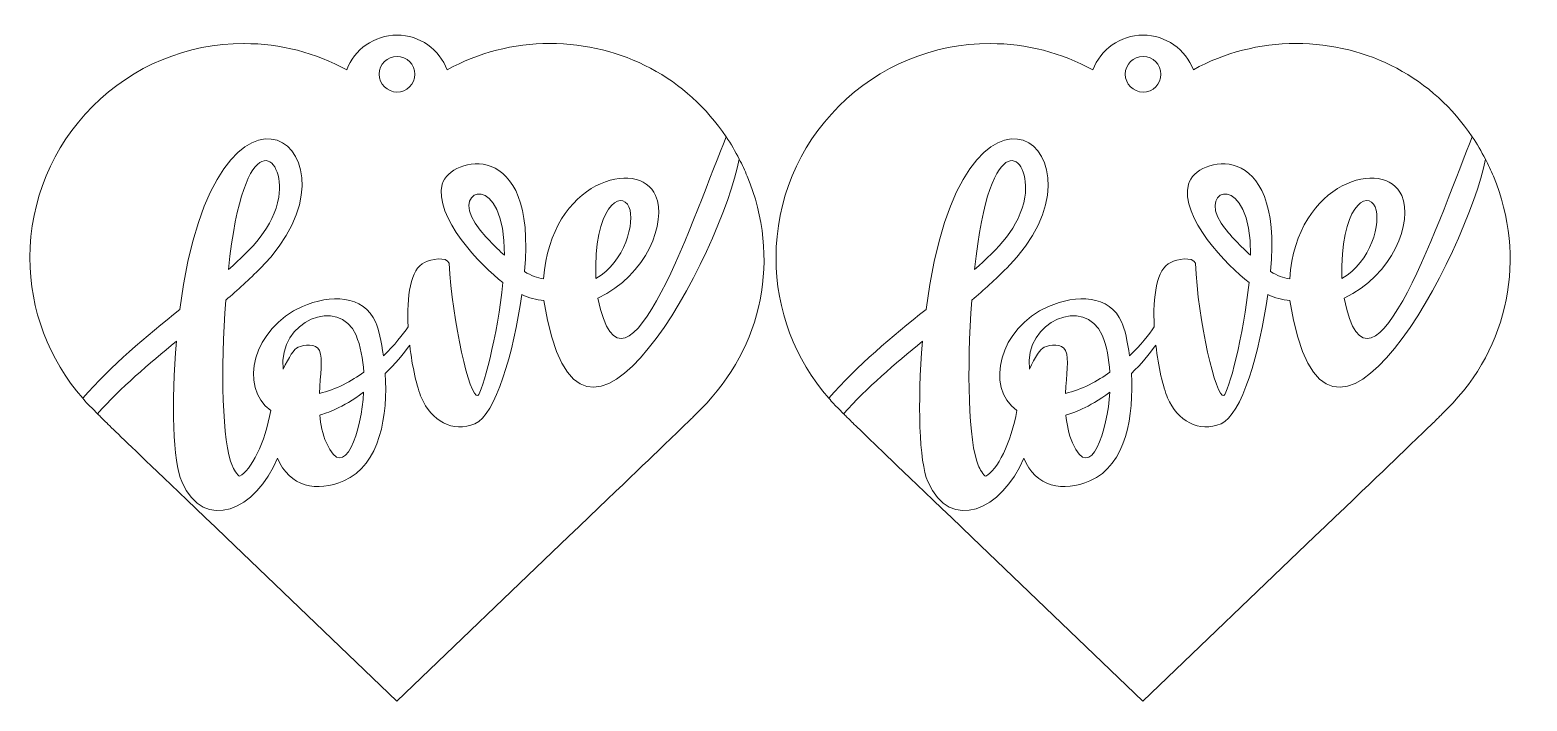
# Model space of a CAD drawing. Header units: inches. Extents: x 8.59 to 12.6, y -6.41 to -4.62.
import ezdxf

# ---------------------------------------------------------------- set-up
doc = ezdxf.new("R2010")
doc.units = ezdxf.units.IN
doc.header["$MEASUREMENT"] = 0
doc.layers.add('_U+0421_U+043B_U+043E_U+0439 1', color=7, linetype='Continuous')

# ---------------------------------------------------------------- blocks, each defined once
blk = doc.blocks.new('block 2')
at = {"layer": '_U+0421_U+043B_U+043E_U+0439 1', "color": 242, "lineweight": 18, "true_color": 0xc1272d}
for points, knots in [([(10.5106, -5.0106), (10.504, -4.9949), (10.4969, -4.9796), (10.4892, -4.9647), (10.4787, -4.944), (10.4669, -4.9242), (10.4542, -4.9053), (10.3494, -4.749), (10.1772, -4.6558), (9.9825, -4.6558), (9.885, -4.6558), (9.7914, -4.6801), (9.7082, -4.7258), (9.6874, -4.6717), (9.635, -4.6332), (9.5738, -4.6332), (9.5124, -4.6332), (9.46, -4.6718), (9.4393, -4.7261), (9.3561, -4.6804), (9.2625, -4.656), (9.165, -4.6558), (9.165, -4.6558), (9.1644, -4.6558), (9.1644, -4.6558), (9.0118, -4.6558), (8.8682, -4.7154), (8.76, -4.8236), (8.6518, -4.9317), (8.5922, -5.0753), (8.5922, -5.2282), (8.5922, -5.3679), (8.6421, -5.5), (8.7333, -5.6043), (8.7418, -5.614), (8.7507, -5.6235), (8.76, -5.6328), (8.76, -5.6328), (8.7728, -5.6456), (8.7728, -5.6456), (8.7728, -5.6456), (8.774, -5.6468), (8.774, -5.6468), (8.8003, -5.6733), (8.8003, -5.6733), (9.1169, -5.9767), (9.1169, -5.9767), (9.5735, -6.4138), (9.5735, -6.4138), (9.5735, -6.4138), (10.0326, -5.974), (10.0326, -5.974), (10.3467, -5.6733), (10.3467, -5.6733), (10.3731, -5.6468), (10.3731, -5.6468), (10.3869, -5.6328), (10.3869, -5.6328), (10.5533, -5.4665), (10.6007, -5.2281), (10.5106, -5.0106)], [0, 0, 0, 0, 1, 1, 1, 2, 2, 2, 3, 3, 3, 4, 4, 4, 5, 5, 5, 6, 6, 6, 7, 7, 7, 8, 8, 8, 9, 9, 9, 10, 10, 10, 11, 11, 11, 12, 12, 12, 13, 13, 13, 14, 14, 14, 15, 15, 15, 16, 16, 16, 17, 17, 17, 18, 18, 18, 19, 19, 19, 20, 20, 20, 20]), ([(9.574, -4.6901), (9.6004, -4.6903), (9.6217, -4.7117), (9.6217, -4.7379), (9.6215, -4.7643), (9.6001, -4.7856), (9.5738, -4.7856), (9.5475, -4.7854), (9.5261, -4.764), (9.5263, -4.7378), (9.5263, -4.7114), (9.5476, -4.6901), (9.574, -4.6901)], [0, 0, 0, 0, 1, 1, 1, 2, 2, 2, 3, 3, 3, 4, 4, 4, 4])]:
    blk.add_open_spline(points, degree=3, knots=knots, dxfattribs=at)
blk = doc.blocks.new('block 3')
at = {"layer": '_U+0421_U+043B_U+043E_U+0439 1', "color": 7, "lineweight": 18, "true_color": 0xffffff}
for points, knots in [([(10.4542, -4.9053), (10.3786, -5.0871), (10.1814, -5.6867), (10.1114, -5.3365), (10.2419, -5.2749), (10.2963, -5.1331), (10.2654, -5.0619), (10.2214, -4.9601), (9.9839, -5.0218), (9.966, -5.285), (9.9488, -5.2818), (9.9333, -5.2767), (9.9147, -5.2654), (9.9501, -4.901), (9.7153, -4.9583), (9.695, -5.0315), (9.6708, -5.1188), (9.8001, -5.2508), (9.8571, -5.2949), (9.8435, -5.4353), (9.8013, -5.5914), (9.7899, -5.5964), (9.7683, -5.6057), (9.7208, -5.3962), (9.7138, -5.2433), (9.7053, -5.2237), (9.6651, -5.2332), (9.6476, -5.2408), (9.6093, -5.2574), (9.5996, -5.3332), (9.6038, -5.4129), (9.5892, -5.434), (9.5675, -5.4622), (9.5376, -5.4911), (9.5324, -5.4518), (9.5246, -5.4187), (9.5169, -5.4013), (9.4849, -5.3268), (9.395, -5.3267), (9.3207, -5.3589), (9.1888, -5.416), (9.1503, -5.5743), (9.2361, -5.6369), (9.2222, -5.7217), (9.1824, -5.7994), (9.1529, -5.8121), (9.1485, -5.814), (9.1354, -5.7897), (9.1336, -5.7854), (9.1062, -5.7224), (9.1022, -5.5272), (9.1157, -5.3422), (9.1479, -5.3143), (9.1793, -5.286), (9.209, -5.2562), (9.52, -4.9451), (9.0882, -4.6194), (8.9933, -5.3667), (8.9021, -5.439), (8.8101, -5.5165), (8.7333, -5.6043), (8.7418, -5.614), (8.7507, -5.6235), (8.76, -5.6328), (8.76, -5.6328), (8.7728, -5.6456), (8.7728, -5.6456), (8.8357, -5.5754), (8.9094, -5.5131), (8.9842, -5.4515), (8.9696, -5.6185), (8.9751, -5.7735), (8.9982, -5.8271), (9.0581, -5.9653), (9.1979, -5.9033), (9.2546, -5.764), (9.2849, -5.8421), (9.3611, -5.8558), (9.4315, -5.8254), (9.53, -5.7828), (9.5493, -5.6472), (9.5425, -5.5383), (9.5685, -5.5125), (9.5906, -5.4861), (9.6079, -5.4626), (9.6146, -5.5206), (9.6271, -5.5744), (9.6393, -5.6031), (9.6654, -5.6632), (9.7233, -5.6979), (9.7824, -5.6724), (9.8372, -5.6486), (9.8854, -5.4837), (9.9075, -5.3268), (9.9264, -5.3358), (9.9464, -5.3407), (9.9667, -5.3428), (10.0608, -5.9468), (10.4432, -5.2082), (10.4892, -4.9647), (10.4787, -4.944), (10.4669, -4.9242), (10.4542, -4.9053)], [0, 0, 0, 0, 1, 1, 1, 2, 2, 2, 3, 3, 3, 4, 4, 4, 5, 5, 5, 6, 6, 6, 7, 7, 7, 8, 8, 8, 9, 9, 9, 10, 10, 10, 11, 11, 11, 12, 12, 12, 13, 13, 13, 14, 14, 14, 15, 15, 15, 16, 16, 16, 17, 17, 17, 18, 18, 18, 19, 19, 19, 20, 20, 20, 21, 21, 21, 22, 22, 22, 23, 23, 23, 24, 24, 24, 25, 25, 25, 26, 26, 26, 27, 27, 27, 28, 28, 28, 29, 29, 29, 30, 30, 30, 31, 31, 31, 32, 32, 32, 33, 33, 33, 34, 34, 34, 34]), ([(9.2575, -5.0663), (9.2442, -5.1475), (9.1844, -5.206), (9.1229, -5.2601), (9.1643, -4.8618), (9.2764, -4.9518), (9.2575, -5.0663)], [0, 0, 0, 0, 1, 1, 1, 2, 2, 2, 2]), ([(9.7826, -5.1357), (9.7183, -5.0408), (9.8635, -4.995), (9.8611, -5.2219), (9.8371, -5.1993), (9.8064, -5.1706), (9.7826, -5.1357)], [0, 0, 0, 0, 1, 1, 1, 2, 2, 2, 2]), ([(10.1943, -5.0926), (10.2118, -5.1332), (10.1829, -5.2406), (10.1057, -5.2843), (10.0989, -5.0911), (10.1742, -5.046), (10.1943, -5.0926)], [0, 0, 0, 0, 1, 1, 1, 2, 2, 2, 2]), ([(9.3665, -5.5911), (9.3682, -5.541), (9.3764, -5.4997), (9.3665, -5.4768), (9.3575, -5.456), (9.3246, -5.4611), (9.3093, -5.4678), (9.2994, -5.4719), (9.2843, -5.4942), (9.2697, -5.5264), (9.2551, -5.3967), (9.4189, -5.3307), (9.4643, -5.4357), (9.4767, -5.4642), (9.4828, -5.4993), (9.485, -5.5346), (9.4531, -5.5575), (9.4097, -5.5818), (9.3665, -5.5911)], [0, 0, 0, 0, 1, 1, 1, 2, 2, 2, 3, 3, 3, 4, 4, 4, 5, 5, 5, 6, 6, 6, 6]), ([(9.3849, -5.7235), (9.3744, -5.6994), (9.37, -5.674), (9.3671, -5.6493), (9.3872, -5.6429), (9.4254, -5.6318), (9.4847, -5.5881), (9.4793, -5.6874), (9.4335, -5.836), (9.3849, -5.7235)], [0, 0, 0, 0, 1, 1, 1, 2, 2, 2, 3, 3, 3, 3])]:
    blk.add_open_spline(points, degree=3, knots=knots, dxfattribs=at)
blk = doc.blocks.new('block 4')
at = {"layer": '_U+0421_U+043B_U+043E_U+0439 1', "color": 242, "lineweight": 18, "true_color": 0xc1272d}
for points, knots in [([(12.5059, -5.0106), (12.4994, -4.9949), (12.4923, -4.9796), (12.4845, -4.9647), (12.4741, -4.944), (12.4623, -4.9242), (12.4495, -4.9053), (12.3448, -4.749), (12.1726, -4.6558), (11.9779, -4.6558), (11.8804, -4.6558), (11.7868, -4.6801), (11.7036, -4.7258), (11.6827, -4.6717), (11.6304, -4.6332), (11.5691, -4.6332), (11.5077, -4.6332), (11.4554, -4.6718), (11.4347, -4.7261), (11.3515, -4.6804), (11.2579, -4.656), (11.1604, -4.6558), (11.1604, -4.6558), (11.1598, -4.6558), (11.1598, -4.6558), (11.0072, -4.6558), (10.8636, -4.7154), (10.7554, -4.8236), (10.6472, -4.9317), (10.5876, -5.0753), (10.5876, -5.2282), (10.5876, -5.3679), (10.6375, -5.5), (10.7287, -5.6043), (10.7372, -5.614), (10.7461, -5.6235), (10.7554, -5.6328), (10.7554, -5.6328), (10.7681, -5.6456), (10.7681, -5.6456), (10.7681, -5.6456), (10.7694, -5.6468), (10.7694, -5.6468), (10.7956, -5.6733), (10.7956, -5.6733), (11.1123, -5.9767), (11.1123, -5.9767), (11.5688, -6.4138), (11.5688, -6.4138), (11.5688, -6.4138), (12.028, -5.974), (12.028, -5.974), (12.342, -5.6733), (12.342, -5.6733), (12.3684, -5.6468), (12.3684, -5.6468), (12.3823, -5.6328), (12.3823, -5.6328), (12.5487, -5.4665), (12.5961, -5.2281), (12.5059, -5.0106)], [0, 0, 0, 0, 1, 1, 1, 2, 2, 2, 3, 3, 3, 4, 4, 4, 5, 5, 5, 6, 6, 6, 7, 7, 7, 8, 8, 8, 9, 9, 9, 10, 10, 10, 11, 11, 11, 12, 12, 12, 13, 13, 13, 14, 14, 14, 15, 15, 15, 16, 16, 16, 17, 17, 17, 18, 18, 18, 19, 19, 19, 20, 20, 20, 20]), ([(11.5694, -4.6901), (11.5958, -4.6903), (11.617, -4.7117), (11.617, -4.7379), (11.6169, -4.7643), (11.5955, -4.7856), (11.5691, -4.7856), (11.5429, -4.7854), (11.5215, -4.764), (11.5216, -4.7378), (11.5216, -4.7114), (11.543, -4.6901), (11.5694, -4.6901)], [0, 0, 0, 0, 1, 1, 1, 2, 2, 2, 3, 3, 3, 4, 4, 4, 4])]:
    blk.add_open_spline(points, degree=3, knots=knots, dxfattribs=at)
blk = doc.blocks.new('block 5')
at = {"layer": '_U+0421_U+043B_U+043E_U+0439 1', "color": 7, "lineweight": 18, "true_color": 0xffffff}
for points, knots in [([(12.4495, -4.9053), (12.374, -5.0871), (12.1768, -5.6867), (12.1068, -5.3365), (12.2373, -5.2749), (12.2916, -5.1331), (12.2608, -5.0619), (12.2168, -4.9601), (11.9793, -5.0218), (11.9613, -5.285), (11.9441, -5.2818), (11.9287, -5.2767), (11.9101, -5.2654), (11.9455, -4.901), (11.7106, -4.9583), (11.6904, -5.0315), (11.6662, -5.1188), (11.7955, -5.2508), (11.8525, -5.2949), (11.8388, -5.4353), (11.7966, -5.5914), (11.7852, -5.5964), (11.7637, -5.6057), (11.7162, -5.3962), (11.7091, -5.2433), (11.7006, -5.2237), (11.6605, -5.2332), (11.643, -5.2408), (11.6047, -5.2574), (11.595, -5.3332), (11.5991, -5.4129), (11.5845, -5.434), (11.5629, -5.4622), (11.533, -5.4911), (11.5277, -5.4518), (11.52, -5.4187), (11.5123, -5.4013), (11.4802, -5.3268), (11.3904, -5.3267), (11.3161, -5.3589), (11.1841, -5.416), (11.1456, -5.5743), (11.2315, -5.6369), (11.2176, -5.7217), (11.1777, -5.7994), (11.1483, -5.8121), (11.1438, -5.814), (11.1308, -5.7897), (11.129, -5.7854), (11.1016, -5.7224), (11.0976, -5.5272), (11.1111, -5.3422), (11.1433, -5.3143), (11.1747, -5.286), (11.2044, -5.2562), (11.5154, -4.9451), (11.0836, -4.6194), (10.9887, -5.3667), (10.8975, -5.439), (10.8055, -5.5165), (10.7287, -5.6043), (10.7372, -5.614), (10.7461, -5.6235), (10.7554, -5.6328), (10.7554, -5.6328), (10.7681, -5.6456), (10.7681, -5.6456), (10.8311, -5.5754), (10.9048, -5.5131), (10.9795, -5.4515), (10.965, -5.6185), (10.9705, -5.7735), (10.9936, -5.8271), (11.0534, -5.9653), (11.1933, -5.9033), (11.25, -5.764), (11.2802, -5.8421), (11.3565, -5.8558), (11.4269, -5.8254), (11.5254, -5.7828), (11.5447, -5.6472), (11.5379, -5.5383), (11.5638, -5.5125), (11.5859, -5.4861), (11.6033, -5.4626), (11.61, -5.5206), (11.6225, -5.5744), (11.6347, -5.6031), (11.6608, -5.6632), (11.7187, -5.6979), (11.7777, -5.6724), (11.8326, -5.6486), (11.8808, -5.4837), (11.9029, -5.3268), (11.9218, -5.3358), (11.9418, -5.3407), (11.962, -5.3428), (12.0562, -5.9468), (12.4386, -5.2082), (12.4845, -4.9647), (12.4741, -4.944), (12.4623, -4.9242), (12.4495, -4.9053)], [0, 0, 0, 0, 1, 1, 1, 2, 2, 2, 3, 3, 3, 4, 4, 4, 5, 5, 5, 6, 6, 6, 7, 7, 7, 8, 8, 8, 9, 9, 9, 10, 10, 10, 11, 11, 11, 12, 12, 12, 13, 13, 13, 14, 14, 14, 15, 15, 15, 16, 16, 16, 17, 17, 17, 18, 18, 18, 19, 19, 19, 20, 20, 20, 21, 21, 21, 22, 22, 22, 23, 23, 23, 24, 24, 24, 25, 25, 25, 26, 26, 26, 27, 27, 27, 28, 28, 28, 29, 29, 29, 30, 30, 30, 31, 31, 31, 32, 32, 32, 33, 33, 33, 34, 34, 34, 34]), ([(11.2529, -5.0663), (11.2395, -5.1475), (11.1798, -5.206), (11.1183, -5.2601), (11.1597, -4.8618), (11.2718, -4.9518), (11.2529, -5.0663)], [0, 0, 0, 0, 1, 1, 1, 2, 2, 2, 2]), ([(11.778, -5.1357), (11.7137, -5.0408), (11.8588, -4.995), (11.8565, -5.2219), (11.8325, -5.1993), (11.8018, -5.1706), (11.778, -5.1357)], [0, 0, 0, 0, 1, 1, 1, 2, 2, 2, 2]), ([(12.1897, -5.0926), (12.2072, -5.1332), (12.1783, -5.2406), (12.1011, -5.2843), (12.0943, -5.0911), (12.1695, -5.046), (12.1897, -5.0926)], [0, 0, 0, 0, 1, 1, 1, 2, 2, 2, 2]), ([(11.3619, -5.5911), (11.3636, -5.541), (11.3718, -5.4997), (11.3619, -5.4768), (11.3529, -5.456), (11.32, -5.4611), (11.3047, -5.4678), (11.2948, -5.4719), (11.2797, -5.4942), (11.2651, -5.5264), (11.2505, -5.3967), (11.4143, -5.3307), (11.4597, -5.4357), (11.472, -5.4642), (11.4781, -5.4993), (11.4804, -5.5346), (11.4484, -5.5575), (11.4051, -5.5818), (11.3619, -5.5911)], [0, 0, 0, 0, 1, 1, 1, 2, 2, 2, 3, 3, 3, 4, 4, 4, 5, 5, 5, 6, 6, 6, 6]), ([(11.3802, -5.7235), (11.3698, -5.6994), (11.3654, -5.674), (11.3625, -5.6493), (11.3826, -5.6429), (11.4208, -5.6318), (11.4801, -5.5881), (11.4747, -5.6874), (11.4288, -5.836), (11.3802, -5.7235)], [0, 0, 0, 0, 1, 1, 1, 2, 2, 2, 3, 3, 3, 3])]:
    blk.add_open_spline(points, degree=3, knots=knots, dxfattribs=at)

msp = doc.modelspace()

# ---------------------------------------------------------------- block references
at = {"layer": '_U+0421_U+043B_U+043E_U+0439 1'}
for name in ['block 2', 'block 3', 'block 4', 'block 5']:
    msp.add_blockref(name, (0, 0), dxfattribs=at)

doc.saveas('drawing.dxf')
